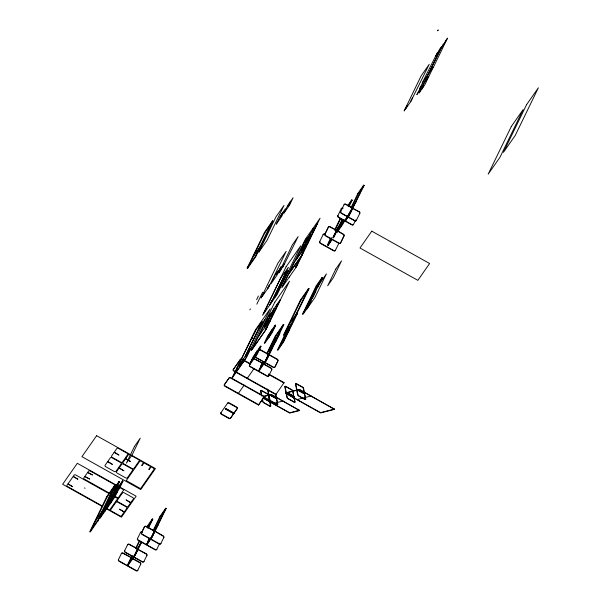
<?xml version="1.0" encoding="UTF-8"?>
<svg xmlns="http://www.w3.org/2000/svg" width="601" height="601" viewBox="0 0 601 601"><rect width="100%" height="100%" fill="white"/><g stroke="black" fill="none" stroke-linecap="round" stroke-linejoin="round"><path stroke-width="0.9" d="M275.288 325.103L271.509 332.796L264.29 343.103L267.851 335.719L271.622 330.234L272.058 330.475L268.73 337.334M302.611 314.007L316.231 285.843L321.971 277.639L322.399 277.88L317.929 287.098M344.779 221.761L344.974 221.243M426.868 76.485L426.665 76.988M437.475 52.385L422.21 82.961L433.839 66.335L447.445 38.171M249.28 350.736L245.351 358.842L242.173 363.515M276.302 224.068L280.006 216.48L285.37 208.802L281.734 216.315L276.34 224.068M259.399 335.042L263.328 326.899L266.506 322.226M278.18 288.593L283.687 277.151C288.525 268.73 290.944 267.235 283.522 279.044M275.964 308.801L271.584 317.681L257.664 337.754L251.924 349.572L265.514 330.129L267.19 326.891L265.221 329.694L270.037 321.039L268.054 323.856M280.547 299.381L276.31 308.012L270.555 316.269L270.698 315.78M295.925 259.82L299.854 251.676L303.032 247.003M301.882 255.372L295.895 266.611M310.604 233.376L310.409 233.849M312.49 233.579L308.305 242.15L302.438 250.489L302.641 249.993M447.445 38.261L444.409 43.685M127.412 565.225L127.457 565.443M264.665 320.002C265.875 316.78 257.544 333.442 263.576 321.28L258.753 329.363M273.868 309.094L274.011 308.651L269.113 316.81M307.269 240.46L307.073 240.963L312.941 232.61L317.103 224.015L312.227 232.196M90.39 531.487L90.225 531.87L107.173 496.929L115.294 485.323L114.859 485.075L106.738 496.681L89.759 531.765L97.798 520.173L114.859 485.075M100.292 517.596L100.127 517.979L113.717 489.958L119.456 481.747L119.021 481.506L113.281 489.71L99.661 517.874L105.385 509.565L119.021 481.506M111.839 498.244L111.673 498.62L115.625 490.709L118.99 485.893L119.426 486.134L115.655 491.618L112.079 499.003L119.246 488.801L122.897 481.484C124.339 478.358 115.159 492.985 116.091 493L115.662 492.752L119.171 485.638L122.491 480.883M122.461 481.236L122.649 480.8L118.81 488.56L119.561 487.201M266.115 325.216L266.115 325.524M269.248 318.605C270.488 315.848 264.042 326.185 264.545 326.283M305.774 243.382C307.021 240.603 300.56 250.978 301.071 251.06M336.785 231.738L336.59 232.249L342.247 224.218L344.185 220.447M344.538 221.003L344.538 221.303M423.525 83.599L423.525 83.9M90.39 531.795L98.256 520.383L115.294 485.323M106.031 509.393L105.062 511.075L119.456 481.747M247.176 268.061L264.44 232.504L272.561 220.898L272.989 221.138L255.725 256.695L247.612 268.301L247.176 268.061L255.29 256.454L272.561 220.898M247.612 268.301L264.876 232.745L272.989 221.138M282.688 212.596L280.374 217.367L282.868 212.333M290.411 201.553L288.089 206.323L290.591 201.297M249.881 309.868L250.369 308.876M127.863 564.294L131.957 555.865M135.638 548.277L139.327 540.69M132.581 558.367L140.041 562.544A1.382 1.097 35 0 1 140.762 564.211L137.697 570.424A1.382 1.097 35 0 1 136.006 570.74L119.133 561.304A1.382 1.097 35 0 1 118.412 559.636L121.477 553.423A1.382 1.097 35 0 1 123.167 553.108L131.379 557.698L127.87 564.805L135.022 554.558L141.303 541.726M128.298 564.534L132.393 556.105M136.066 548.54L139.755 540.938M134.053 555.97L137.554 548.863L129.343 544.273A1.382 1.097 35 0 0 127.66 544.596L124.587 550.801A1.382 1.097 35 0 0 125.309 552.469L142.182 561.912A1.382 1.097 35 0 0 143.872 561.589L146.937 555.377A1.382 1.097 35 0 0 146.216 553.709L137.832 549.367L146.043 553.964A1.382 1.097 35 0 1 146.764 555.632M147.854 528.241L152.353 518.971L152.789 519.211L148.687 527.655M256.815 304.166L262.607 292.244M134.504 556.226L138.012 549.119M141.738 541.974L135.45 554.798L128.329 565.06L131.657 558.201M147.38 542.387L149.01 539.037M153.075 530.66L159.994 516.417L165.733 508.213L166.161 508.461L152.526 536.52L147.005 544.611M146.914 543.83L149.679 538.248M147.816 542.635L149.852 538.443M153.51 530.901L160.429 516.665L166.161 508.461M147.373 544.085L150.13 538.504M150.956 538.053L154.465 530.946L146.253 526.348A1.382 1.097 35 0 0 144.563 526.671L141.671 532.629A1.382 1.097 35 0 0 142.392 534.297L159.265 543.74A1.382 1.097 35 0 0 160.955 543.417M151.136 537.805L154.465 530.946M165.733 508.213L152.098 536.272L146.569 544.371M151.414 538.301L154.915 531.194L163.126 535.792A1.382 1.097 35 0 1 163.848 537.459L160.783 543.665A1.382 1.097 35 0 1 159.092 543.988L142.219 534.544A1.382 1.097 35 0 1 141.498 532.877L144.39 526.919A1.382 1.097 35 0 1 146.081 526.596L154.292 531.194M253.682 334.554L255.816 330.25L260.857 323.045M264.38 312.505L266.468 308.343M252.54 338.588L252.781 338.093M284.348 273.087L284.589 272.591M259.151 326.719C257.761 328.8 263.028 319.206 261.916 321.835L245.133 356.401M269.601 305.038L271.72 300.831M269.879 304.797L270.119 304.301M245.463 355.92L260.729 325.344M243.878 359.841C245.779 357.55 238.236 369.953 239.431 367.136L243.773 358.496M281.313 284.341L281.553 283.845M285.287 276.595L282.109 282.996L278.218 288.585M282.515 286.572L288.255 274.755L301.86 255.35M305.947 241.099L305.706 241.527L310.582 233.331M159.806 543.236L156.733 549.449A1.382 1.097 35 0 1 155.05 549.772L138.177 540.329A1.382 1.097 35 0 1 137.456 538.661L140.521 532.448A1.382 1.097 35 0 1 142.099 532.073M294.971 265.161L295.211 264.658M289.186 277.196L289.427 276.7M312.49 229.199L312.73 228.703M271.239 316.652L275.942 308.779M275.851 307.231L277.782 303.212L280.524 299.336M268.121 323.736L271.126 318.507M304.692 248.423L307.862 243.044L294.235 262.442L288.495 274.259L302.085 254.816L303.76 251.579L301.8 254.426L302.04 253.877L306.608 245.726M252.165 359.616L249.453 365.085A1.382 1.097 35 0 0 250.181 366.753L267.047 376.188A1.382 1.097 35 0 0 268.737 375.873L271.81 369.66A1.382 1.097 35 0 0 271.081 367.992L263.621 363.815M253.72 357.933L257.048 351.074L257.483 351.315L254.155 358.173L253.72 357.933L254.155 358.204M265.552 361.674L269.053 354.567L277.264 359.158A1.382 1.097 35 0 1 277.985 360.825L275.093 366.79A1.382 1.097 35 0 1 273.402 367.106L256.529 357.67A1.382 1.097 35 0 1 255.808 356.002L260.518 346.416C261.938 343.329 252.998 357.55 253.9 357.678L254.328 357.918C253.389 357.911 262.359 343.554 260.947 346.664L257.303 353.981L250.166 364.176L253.712 356.799L257.483 351.315M257.619 352.381L255.635 356.25A1.382 1.097 35 0 0 256.357 357.918L273.23 367.354A1.382 1.097 35 0 0 274.912 367.038L277.812 361.073A1.382 1.097 35 0 0 277.091 359.406L268.88 354.815M268.294 337.123L268.827 337.229L268.294 337.093L271.622 330.234M275.281 325.058L271.802 329.979L268.474 336.838L268.91 337.078C267.963 337.086 276.933 322.699 275.528 325.825L271.877 333.142L264.74 343.336L268.286 335.959L272.058 330.475M233.684 413.691L237.327 408.372A1.382 0.834 25.9 0 0 236.606 407.005L229.372 402.963A1.382 0.834 25.9 0 0 227.689 402.978L220.755 413A1.382 0.834 25.9 0 0 221.476 414.359L228.711 418.409A1.382 0.834 25.9 0 0 230.393 418.394L233.684 413.691L225.367 409.033L225.721 408.417L234.037 413.075M260.541 366.37L262.998 361.314M266.686 353.726L275.281 336.027L283.402 324.42L283.83 324.66L277.271 338.16M253.862 358.406A1.382 1.097 35 0 1 254.208 358.549L262.419 363.147L258.918 370.254L266.205 359.759L275.213 341.278M259.752 369.142L263.433 361.554M267.107 353.989L275.716 336.267L283.83 324.66M272.501 345.117L273.034 345.222L272.501 345.087C271.532 345.184 280.742 330.4 279.3 333.578L275.649 340.895L268.489 351.097L272.058 343.712L275.829 338.235L276.265 338.476L272.937 345.335M265.094 361.419L268.602 354.312L260.391 349.722A1.382 1.097 35 0 0 258.7 350.037M265.266 361.171L268.602 354.312M276.265 338.476L272.493 343.952L268.932 351.337L276.084 341.143L279.735 333.818C281.14 330.73 272.17 345.049 273.117 345.072L272.681 344.831M277.67 336.214L283.402 324.42M265.725 361.419L269.053 354.567M276.468 339.835L266.709 359.879L259.369 370.501L262.697 363.65M308.591 288.397L300.477 300.004L283.499 335.08L291.538 323.488L308.591 288.397L309.027 288.638L291.898 323.856L283.957 335.313L300.906 300.245L309.027 288.638M328.048 243.54L330.505 238.484M334.599 230.055L340.324 218.253M331.121 238.019L327.695 245.118L328.131 245.366L331.572 238.274M332.345 239.341L328.311 245.103L327.876 244.862L331.346 237.883M335.027 230.296L340.759 218.494M287.376 329.408L277.414 349.985L283.011 341.961L296.774 313.662L297.21 313.902L283.574 341.961L277.88 350.263L289.036 327.124M328.311 245.103L331.361 238.822M336.515 230.311L332.916 237.658L333.352 237.898L336.966 230.566L343.366 234.142A1.382 1.097 35 0 1 344.088 235.81L340.714 242.766A1.382 1.097 35 0 1 339.024 243.089L325.772 235.675A1.382 1.097 35 0 1 325.043 234.007L328.424 227.05A1.382 1.097 35 0 1 330.114 226.727L336.515 230.311L329.941 226.975A1.382 1.097 35 0 0 328.251 227.298L324.871 234.255A1.382 1.097 35 0 0 325.592 235.923L338.851 243.337A1.382 1.097 35 0 0 340.542 243.014L343.915 236.058A1.382 1.097 35 0 0 343.194 234.39L336.966 230.566M342.307 219.29L333.097 237.395L333.532 237.635L342.743 219.53M348.445 206.646L351.72 199.9L352.156 200.141L349.286 206.053M341.759 223.407L342.375 223.384L341.759 223.407L343.689 219.433L340.166 224.782M342.194 223.647L344.125 219.673L340.94 224.368L337.026 232.497L342.683 224.458L344.621 220.687M351.044 207.593L357.963 193.357L363.703 185.153L364.138 185.393L348.873 215.969L348.437 215.729L352.276 207.766L345.875 204.19A1.382 1.097 35 0 0 344.193 204.505L340.639 211.71A1.382 1.097 35 0 0 341.36 213.378L354.62 220.792A1.382 1.097 35 0 0 356.303 220.477L359.856 213.272A1.382 1.097 35 0 0 359.135 211.605L352.562 208.269L358.962 211.852A1.382 1.097 35 0 1 359.683 213.52M348.159 216.991L346.026 220.034L345.598 219.793L347.528 215.819M351.48 207.841L358.399 193.597L364.138 185.393M347.776 216.322L345.845 220.297L345.417 220.056L347.34 216.082L347.784 216.307M348.174 215.519L349.887 212.085L348.347 215.263M346.026 220.034L347.573 216.856M352.276 207.766L348.257 215.992L348.693 216.232L363.703 185.153M348.873 215.969L352.734 208.021M264.41 396.487L264.237 396.848L230.709 378.089A1.382 0.834 25.9 0 0 229.019 378.104L224.248 384.933A1.382 0.834 25.9 0 0 224.969 386.293L258.498 405.051L264.41 396.487L230.882 377.736A1.382 0.834 25.9 0 0 229.191 377.751L224.421 384.572A1.382 0.834 25.9 0 0 225.142 385.94L258.67 404.691M322.399 277.88L316.667 286.084L303.047 314.248L308.223 306.886L311.01 301.341M321.971 277.639L308.336 305.699L302.664 313.977M313.046 297.149L315.908 291.252M407.102 105.626L404.15 110.967L421.128 75.891L429.242 64.284L410.626 101.779M412.504 97.903L410.438 102.035L405.397 109.247L407.2 105.46M355.717 219.906L353.463 224.541A1.382 1.097 35 0 1 351.773 224.857L338.521 217.442A1.382 1.097 35 0 1 337.792 215.774L341.345 208.57A1.382 1.097 35 0 1 342.923 208.194M421.556 85.988L419.761 88.475L423.284 81.511M427.95 74.757L441.562 46.593L438.52 52.099M428.1 74.539L443.365 43.963M441.48 47.84L446.205 39.899M423.585 85.432C423.953 85.793 417.988 95.274 419.137 92.667L427.874 74.96M426.094 80.233L428.07 76.192M250.076 364.048L242.015 359.541A1.382 0.834 25.9 0 0 240.325 359.556L233.173 369.78A1.382 0.834 25.9 0 0 233.894 371.148L275.814 394.594L275.987 394.241L234.067 370.787A1.382 0.834 25.9 0 1 233.346 369.427L240.498 359.195A1.382 0.834 25.9 0 1 242.188 359.18L250.249 363.695M268.542 373.927L284.1 382.634L283.927 382.987L268.617 374.423M98.511 519.88L97.58 521.51M114.738 492.279L115.7 490.596M350.278 212.792L348.437 215.729M421.354 87.919L416.846 94.635L421.459 86.161M422.518 85.718L429.249 75.651L433.223 67.312M266.536 308.223L266.288 308.591M271.547 300.996L271.757 300.763M277.076 292.334L276.813 292.852M276.843 292.732L278.774 290.013L275.281 296.917M237.448 369.074L235.66 372.83L238.882 368.067L242.564 360.217M301.131 250.955L301.266 250.79M312.46 231.783L312.287 232.084M304.699 248.476L304.887 248.093M277.061 292.364L281.696 283.845L277.482 289.975L271.862 301.8M264.59 326.208L264.748 325.997M307.787 241.459L309.725 237.433L312.467 233.556M295.865 266.671L297.78 263.892L295.947 267.377M237.38 369.194L232.715 376.955L237.26 367.812M118.637 488.831L111.839 498.545M270.66 303.528L288.405 267.28L280.284 278.887L263.508 313.752M264.906 327.245L269.947 317.403L273.019 312.911M256.702 353.997L249.715 363.943L253.276 356.558L257.048 351.074M253.397 256.379L261.518 244.772M95.702 520.556L103.815 508.949M105.596 506.666L111.335 498.462M115.647 492.797L116.181 492.903M113.972 496.171L110.178 501.692L106.625 509.024M100.292 517.904L105.062 511.075M110.727 502.932L110.629 503.075C111.846 499.183 123.025 481.837 114.543 497.47L106.662 509.017M258.385 296.015L256.635 299.726M278.128 270.886L274.95 275.558L271.021 283.702L276.881 275.341L281.05 266.746L276.377 274.604M264.057 292.604L261.052 298.028L278.038 262.96L286.151 251.353L269.165 286.324L267.535 288.848L269.466 284.874L267.347 289.111L262.306 296.316M281.779 267.535L278.811 272.959L292.394 244.81L298.134 236.606L282.868 267.182M284.619 263.471L280.028 271.246M307.659 237.47L304.489 242.135L300.56 250.279L306.322 242.09L311.055 232.73L314.18 228.155M440.315 48.32L435.68 56.163M309.545 237.688L306.427 242.271L301.687 251.624L295.985 259.797M423.682 85.267L421.879 89.046L425.072 84.358L428.791 76.44M255.635 330.512L237.019 368.007L251.203 347.716M271.089 312.79L267.918 317.456L264.019 325.599L269.751 317.411L274.484 308.05L277.602 303.475M347.663 205.707L351.72 199.9M348.092 205.948L352.156 200.141M335.606 231.024L340.677 223.775M351.322 208.817L356.017 202.109M350.188 212.01L350.804 211.995L350.173 211.995M327.876 244.862L331.91 239.093M345.598 219.793L347.724 216.751M225.383 408.778L225.458 408.56M247.327 378.209L253.922 368.774M238.402 393.355L244.141 385.151M146.772 526.949L152.353 518.971M147.207 527.19L152.789 519.211M267.791 354.815L272.358 348.287M289.434 323.871L297.555 312.265M262.419 363.147L254.035 358.805A1.382 1.097 35 0 0 253.299 358.594M296.165 315.397L297.21 313.902M283.356 338.821L289.096 330.618M308.546 302.799L313.241 296.09M136.75 549.374L141.318 542.846M131.379 557.698L122.995 553.356A1.382 1.097 35 0 0 121.304 553.671M137.554 548.863L129.17 544.521A1.382 1.097 35 0 0 127.487 544.844M153.353 531.885L158.048 525.169M154.915 531.194L162.954 536.039A1.382 1.097 35 0 1 163.675 537.707M258.498 405.051L264.237 396.848M275.814 394.594L284.1 382.634M294.039 402.039A0.751 0.451 25.9 0 0 294.693 402.242L294.73 402.167A0.879 0.526 25.9 0 0 294.783 401.859L293.769 396.66L287.263 392.836M297.585 389.854L304.73 393.858L305.759 399.056A0.751 0.451 25.9 0 1 305.601 399.462L305.398 399.447A0.879 0.526 25.9 0 0 305.451 399.132L304.429 393.933L297.638 390.139M295.835 383.656L295.835 383.656A0.879 0.533 25.9 0 0 295.782 383.971L297.901 394.722M268.7 395.165L268.685 395.09A2.051 1.232 25.9 0 0 267.558 393.858L261.66 390.545A0.751 0.451 25.9 0 0 260.924 390.372L260.887 390.447A0.879 0.526 25.9 0 1 261.36 390.627L267.265 393.925A2.051 1.232 25.9 0 1 268.354 395.165L269.428 400.439L267.513 389.05M304.707 399.319A0.751 0.451 25.9 0 0 305.361 399.522L305.578 399.44M292.935 391.018A2.051 1.232 25.9 0 0 291.846 389.786L285.941 386.481A0.751 0.451 25.9 0 0 285.28 386.285L285.235 386.33A0.879 0.526 25.9 0 1 285.64 386.563L291.545 389.861A2.051 1.232 25.9 0 1 292.634 391.101M262.284 399.74L262.652 401.588A2.051 1.232 25.9 0 0 263.779 402.828L269.676 406.133A0.751 0.451 25.9 0 0 270.345 406.329L270.45 406.231A0.879 0.526 25.9 0 0 270.503 405.923L269.481 400.724L263.448 397.344M294.64 402.227L294.813 402.174A0.879 0.533 25.9 0 1 294.265 401.986L288.352 398.688A2.051 1.232 25.9 0 1 287.263 397.449L285.107 386.691A0.879 0.533 25.9 0 1 285.159 386.375L285.295 386.315M270.33 406.299L270.63 406.223A0.751 0.451 25.9 0 0 270.788 405.848L269.781 400.649L263.388 397.058M260.549 390.838A0.751 0.451 25.9 0 1 260.684 390.432L261.007 390.38M263.478 396.367L270.397 394.602M263.862 396.562L270.458 394.88A2.051 1.232 25.9 0 1 272.17 395.18L299.644 410.528L272.125 394.895A2.051 1.232 25.9 0 0 270.405 394.609M269.977 395.067L276.768 398.869L277.79 404.067A0.751 0.451 25.9 0 1 277.639 404.465M286.166 392.723L298.517 389.568A2.051 1.232 25.9 0 1 300.237 389.876L334.614 409.326L320.596 412.91L286.376 393.76A0.751 0.451 25.9 0 1 285.888 393.309M298.577 389.846L286.226 392.994A0.879 0.533 25.9 0 0 285.926 393.174L285.866 393.031A0.751 0.451 25.9 0 1 286.181 392.738M275.851 394.248L276.407 398.658L275.551 394.324M292.965 391.026L293.709 396.375L292.664 391.101M296.609 383.754L302.513 387.059A2.051 1.232 25.9 0 1 303.603 388.299L304.376 393.647L303.332 388.381A2.051 1.232 25.9 0 0 302.205 387.142L296.308 383.836A0.879 0.526 25.9 0 0 295.835 383.656M293.769 396.66L295.091 401.784A0.751 0.451 25.9 0 1 294.941 402.182M273.132 403.526L283.041 400.995M297.142 399.545L311.16 395.961M263.08 397.9L289.682 412.782L299.591 410.258M263.17 398.193L289.742 413.06L299.644 410.528M285.941 393.182L285.918 393.152A0.879 0.526 25.9 0 0 286.324 393.482L320.543 412.632L334.562 409.056M260.706 390.455L260.902 390.432A0.879 0.533 25.9 0 0 260.834 390.763L261.886 396.104M270.593 406.231L270.488 406.238A0.879 0.533 25.9 0 1 269.977 406.058L264.072 402.76A2.051 1.232 25.9 0 1 262.983 401.521L262.412 398.771M357.963 193.357L358.399 193.597M352.103 208.014L345.703 204.438A1.382 1.097 35 0 0 344.012 204.753M264.44 232.504L264.876 232.745M316.231 285.843L316.667 286.084M255.29 256.454L255.725 256.695M300.477 300.004L300.906 300.245M271.802 329.979L272.238 330.219M275.281 336.027L275.716 336.267M276.009 337.972L276.445 338.213M268.422 354.56L260.218 349.97A1.382 1.097 35 0 0 258.633 350.12M257.228 350.819L257.664 351.059M263.448 364.063L270.908 368.24A1.382 1.097 35 0 1 271.629 369.908M334.614 409.326L300.297 390.132A2.051 1.232 25.9 0 0 298.577 389.854M304.677 393.572L297.803 389.794M304.624 399.349L298.72 396.044A2.051 1.232 25.9 0 1 297.63 394.804L295.474 384.047A0.751 0.451 25.9 0 1 295.632 383.641M294.009 396.292L287.218 392.498L286.865 392.746M286.917 392.573L294.062 396.585M288.052 398.763L293.957 402.069M269.917 394.782L276.708 398.576M269.616 394.857L276.768 398.869M263.689 396.983L269.729 400.364M276.655 404.353L270.758 401.047A2.051 1.232 25.9 0 1 269.669 399.808M225.54 408.68L233.857 413.33L230.566 418.033A1.382 0.834 25.9 0 1 228.883 418.048L221.649 414.006A1.382 0.834 25.9 0 1 220.928 412.639M225.548 408.778L233.864 413.428L237.155 408.733A1.382 0.834 25.9 0 0 236.433 407.365L229.199 403.324A1.382 0.834 25.9 0 0 227.509 403.339M119.171 485.638L119.607 485.878M113.281 489.71L113.717 489.958M159.994 516.417L160.429 516.665M115.843 492.489L116.278 492.737M109.908 493.436L84.561 479.252A1.382 0.834 25.9 0 1 83.839 477.885L84.711 476.638L89.714 479.072L84.891 476.375L87.558 472.574L92.554 475.008L87.738 472.311L88.61 471.064A1.382 0.834 25.9 0 1 90.3 471.049L123.829 489.8L118.089 498.011L112.364 494.803M108.886 493.526L75.839 475.038A1.382 0.834 25.9 0 0 74.148 475.053L73.277 476.3L77.92 479.26L73.097 476.563L68.056 483.767L72.691 486.727L67.875 484.03L66.996 485.277A1.382 0.834 25.9 0 0 67.725 486.645L102.38 506.034M112.109 495.329L117.758 498.484L109.637 510.091L106.415 508.288M106.738 496.681L107.173 496.929M84.456 487.929L85.064 488.267M102.658 506.666L62.639 484.278L77.311 463.296L136.119 496.201L121.447 517.176L104.296 507.582M132.4 558.622L139.868 562.791A1.382 1.097 35 0 1 140.589 564.459M276.468 398.944L277.489 404.142A0.879 0.526 25.9 0 1 277.444 404.458L277.369 404.496A0.879 0.533 25.9 0 1 276.963 404.27L271.059 400.972A2.051 1.232 25.9 0 1 269.962 399.733L267.986 389.869M260.526 390.838L261.405 395.285M338.791 243.112A1.382 1.097 35 0 1 338.701 243.525M323.03 234.758A1.382 1.097 35 0 1 324.72 234.435M319.83 241.467A1.382 1.097 35 0 0 320.551 243.135L333.81 250.549A1.382 1.097 35 0 0 335.493 250.226M338.941 243.082A1.382 1.097 35 0 1 338.874 243.27L335.32 250.474A1.382 1.097 35 0 1 333.63 250.797L320.378 243.382A1.382 1.097 35 0 1 319.657 241.715L323.203 234.51A1.382 1.097 35 0 1 324.893 234.187M341.173 208.817A1.382 1.097 35 0 1 342.863 208.502M337.972 215.526A1.382 1.097 35 0 0 338.694 217.194L351.946 224.609A1.382 1.097 35 0 0 353.636 224.293M340.812 211.462A1.382 1.097 35 0 0 341.533 213.13L354.793 220.544A1.382 1.097 35 0 0 356.476 220.229M252.525 358.872A1.382 1.097 35 0 1 252.705 358.624M268.91 375.625A1.382 1.097 35 0 1 267.227 375.941L250.354 366.505A1.382 1.097 35 0 1 249.625 364.837M252.352 359.12A1.382 1.097 35 0 1 252.705 358.737M144.045 561.342A1.382 1.097 35 0 1 142.354 561.665L125.489 552.221A1.382 1.097 35 0 1 124.76 550.554M137.869 570.176A1.382 1.097 35 0 1 136.179 570.492L119.306 561.056A1.382 1.097 35 0 1 118.585 559.388M156.906 549.201A1.382 1.097 35 0 1 155.223 549.524L138.35 540.081A1.382 1.097 35 0 1 137.629 538.413M140.349 532.704A1.382 1.097 35 0 1 142.039 532.381M295.94 383.566A0.751 0.451 25.9 0 1 296.594 383.769M297.931 394.729A2.051 1.232 25.9 0 0 299.028 395.961L304.925 399.267A0.879 0.533 25.9 0 0 305.398 399.455M284.964 386.368A0.751 0.451 25.9 0 0 284.836 386.774L286.94 397.524A2.051 1.232 25.9 0 0 288.059 398.763M277.392 404.526A0.751 0.451 25.9 0 1 276.738 404.323M258.911 252.029L266.972 240.453L284.01 205.392L275.889 216.999L258.911 252.029M284.033 212.987L289.412 205.362L293.093 197.759L287.729 205.437L284.04 212.957M134.496 446.393L126.375 463.101L132.115 454.897L140.228 438.182L134.496 446.393M255.493 329.791L231.948 378.284L246.62 357.31L270.165 308.816L255.493 329.791M286.084 266.791L262.539 315.285L277.211 294.31L300.763 245.817L286.084 266.791M274.8 302.19L251.256 350.683L265.927 329.701L289.472 281.215L274.8 302.19M305.391 239.19L281.846 287.684L296.518 266.701L320.063 218.216L305.391 239.19M438.114 30.05L437.723 30.726L438.114 30.05M318.29 285.483L306.81 309.109L314.932 297.503L326.403 273.876L318.29 285.483M335.779 269.083L327.665 285.798L333.405 277.594L341.518 260.879L335.779 269.083M511.338 126.45L488.177 174.147L499.949 157.312L523.11 109.615L511.338 126.45M526.589 104.649L503.428 152.346L515.207 135.503L538.361 87.806L526.589 104.649M96.611 435.695L81.939 456.677L140.754 489.575L155.426 468.6L96.611 435.695M107.609 461.711L105.047 465.377A1.382 0.834 25.9 0 0 105.768 466.737L114.205 471.462A1.382 0.834 25.9 0 0 115.895 471.447L121.199 463.852A1.382 0.834 25.9 0 0 120.478 462.492L112.041 457.767A1.382 0.834 25.9 0 0 110.359 457.782L107.789 461.448L112.432 464.408L107.609 461.711M114.13 452.395L111.561 456.061A1.382 0.834 25.9 0 0 112.282 457.421L120.718 462.146A1.382 0.834 25.9 0 0 122.409 462.124L127.72 454.536A1.382 0.834 25.9 0 0 126.999 453.169L118.562 448.451A1.382 0.834 25.9 0 0 116.872 448.466L114.31 452.132L118.945 455.092L114.13 452.395M119.058 468.111L116.496 471.777A1.382 0.834 25.9 0 0 117.218 473.145L125.654 477.863A1.382 0.834 25.9 0 0 127.344 477.848L132.648 470.26A1.382 0.834 25.9 0 0 131.927 468.893L123.49 464.175A1.382 0.834 25.9 0 0 121.808 464.19L119.238 467.856L123.881 470.808L119.058 468.111M125.579 458.796L123.01 462.462A1.382 0.834 25.9 0 0 123.731 463.829L132.167 468.547A1.382 0.834 25.9 0 0 133.858 468.532L139.169 460.944A1.382 0.834 25.9 0 0 138.448 459.577L130.011 454.859A1.382 0.834 25.9 0 0 128.321 454.874L125.759 458.54L130.394 461.493L125.579 458.796M139.68 461.41L126.248 480.605L140.581 488.621L154.006 469.426A1.382 0.834 25.9 0 0 153.285 468.059L151.099 466.842L149.168 469.599L148.717 469.343L150.648 466.586L144 462.868L142.069 465.632L141.618 465.377L143.549 462.612L141.363 461.395A1.382 0.834 25.9 0 0 139.68 461.41M116.031 502.151L110.719 509.738A1.382 0.834 25.9 0 0 111.448 511.105L119.884 515.823A1.382 0.834 25.9 0 0 121.567 515.808L124.129 512.142L119.494 509.182L124.317 511.879L126.879 508.213A1.382 0.834 25.9 0 0 126.157 506.853L117.721 502.128A1.382 0.834 25.9 0 0 116.031 502.151M122.544 492.835L117.24 500.423A1.382 0.834 25.9 0 0 117.961 501.79L126.398 506.508A1.382 0.834 25.9 0 0 128.088 506.493L130.65 502.827L126.007 499.867L130.83 502.564L133.392 498.898A1.382 0.834 25.9 0 0 132.671 497.538L124.234 492.812A1.382 0.834 25.9 0 0 122.544 492.835M329.806 240.888L330.062 241.392L329.806 240.888M335.027 233.421L335.283 233.924L335.027 233.421M329.363 241.745L329.641 242.248L329.363 241.745M334.584 234.285L334.862 234.788L334.584 234.285M259.136 370.156L259.204 370.539L259.136 370.156M265.311 361.321L265.379 361.704L265.311 361.321M128.088 564.707L128.156 565.09L128.088 564.707M134.271 555.872L134.339 556.256L134.271 555.872M147.132 543.732L147.2 544.115L147.132 543.732M151.174 537.948L151.242 538.331L151.174 537.948M371.771 231.152L359.991 247.995L417.845 280.351L429.617 263.516L371.771 231.152"/></g></svg>
